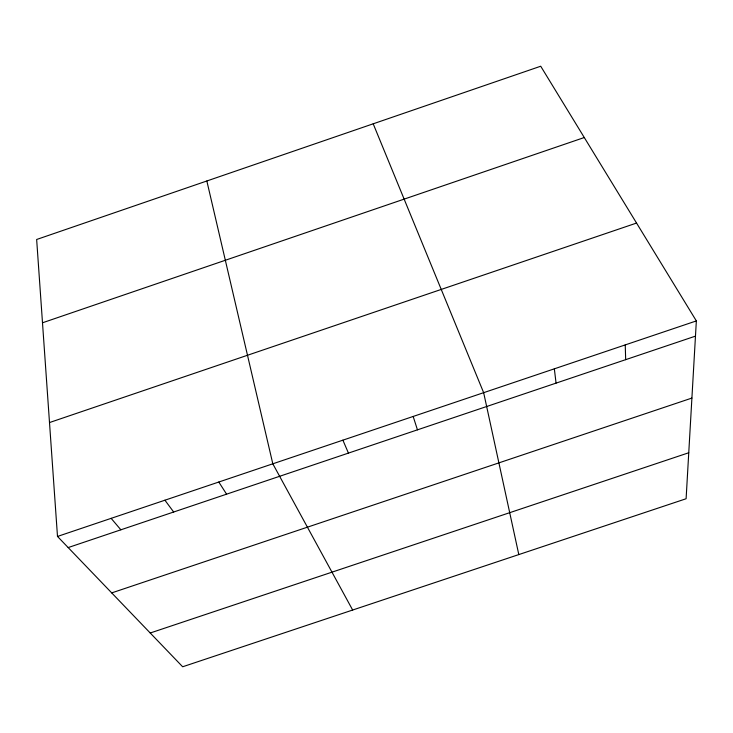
<?xml version="1.0" encoding="UTF-8"?>
<svg xmlns="http://www.w3.org/2000/svg" width="733" height="733" viewBox="0 0 733 733"><rect width="100%" height="100%" fill="white"/><g stroke="black" fill="none" stroke-linecap="round" stroke-linejoin="round"><path stroke-width="1.1" d="M696.35 320.917L686.106 498.742L182.664 666.773L57.495 536.446L36.65 239.489L540.716 66.227L696.35 320.917L57.495 536.446M42.496 322.786L584.283 137.529M49.505 422.547L636.546 223.061M68.178 547.569L695.47 336.135M111.718 592.896L691.906 398.065M150.228 633L688.754 452.756M111.141 518.35L120.872 529.812M164.916 500.208L173.675 512.01M218.8 482.03L226.589 494.17M352.655 610.03L272.813 463.806L206.843 180.987M342.888 440.166L348.441 453.104M373.198 123.804L483.652 392.677L518.808 554.579M413.165 416.454L417.453 429.84M554.34 368.827L556.063 383.121M625.24 344.904L625.67 359.665"/></g></svg>
